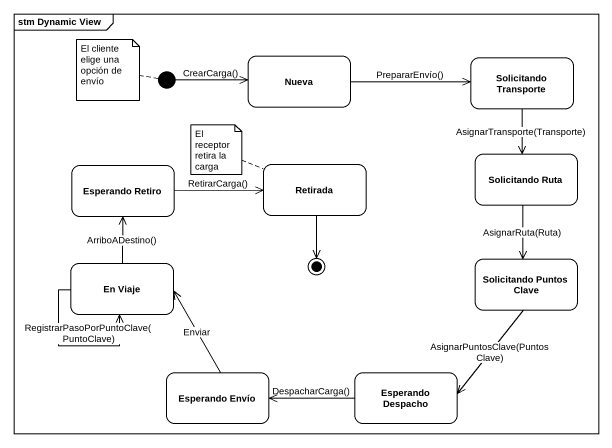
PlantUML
@startuml
mainframe stm Dynamic View
hide empty description
state initial1 <<start>>
state Nueva
state "Solicitando Transporte" as Solicitando_Transporte
state "Solicitando Ruta" as Solicitando_Ruta
state "Esperando Retiro" as Esperando_Retiro
state Retirada
state "En Viaje" as En_Viaje
state "Solicitando Puntos Clave" as Solicitando_Puntos_Clave
state "Esperando Envío" as Esperando_Envío
state "Esperando Despacho" as Esperando_Despacho
initial1 -right-> Nueva : CrearCarga()
Nueva -right-> Solicitando_Transporte : PrepararEnvío()
Solicitando_Transporte --> Solicitando_Ruta : AsignarTransporte(Transporte)
Solicitando_Ruta --> Solicitando_Puntos_Clave : AsignarRuta(Ruta)
Esperando_Retiro -right-> Retirada : RetirarCarga()
En_Viaje -up-> Esperando_Retiro : ArriboADestino()
En_Viaje --> En_Viaje : RegistrarPasoPorPuntoClave(PuntoClave)
Solicitando_Puntos_Clave --> Esperando_Despacho : AsignarPuntosClave(PuntosClave)
Esperando_Envío -up-> En_Viaje : Enviar
Esperando_Despacho -left-> Esperando_Envío : DespacharCarga()
Retirada --> [*]
note left of initial1 : El cliente elige una opción de envío
note left of Retirada : El receptor retira la carga
@enduml
